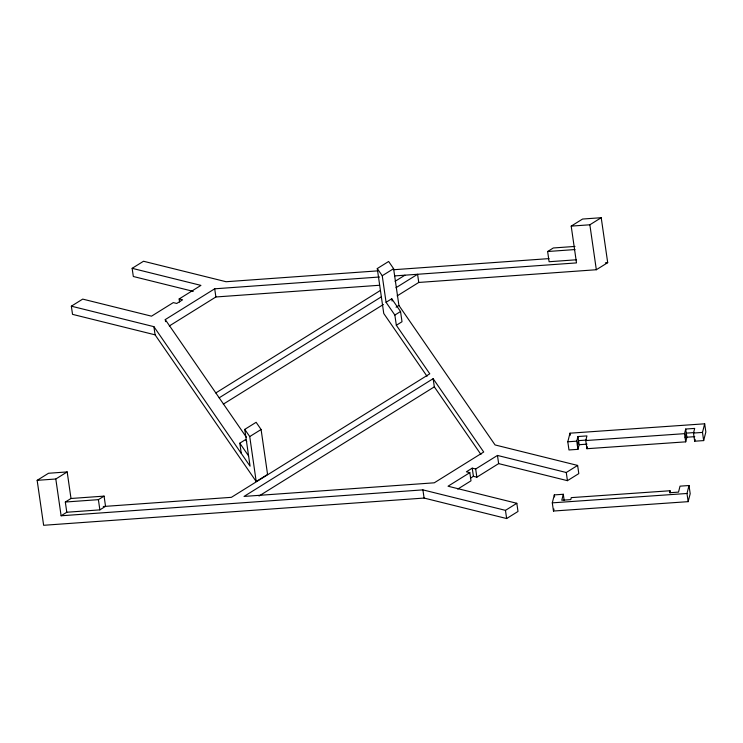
<?xml version="1.0" encoding="UTF-8"?>
<svg xmlns="http://www.w3.org/2000/svg" width="743" height="743" viewBox="0 0 743 743"><rect width="100%" height="100%" fill="white"/><g stroke="black" fill="none" stroke-linecap="round" stroke-linejoin="round"><path stroke-width="1.11" d="M563.296 494.271L561.782 500.243L570.763 499.621L571.265 497.624L670.047 490.751L669.536 492.739L678.517 492.117L680.031 486.154L689.012 485.523L690.191 493.696L688.167 501.655L553.479 511.035L552.3 502.853L554.315 494.903L563.296 494.271L564.178 500.41M567.801 441.788L569.983 433.188L704.67 423.807L705.85 431.98L703.667 440.59L694.686 441.212L693.507 433.039L694.686 428.414L685.705 429.036L684.526 433.661L685.705 441.844L586.933 448.716L585.753 440.543L586.933 435.909L577.952 436.54L576.772 441.166L577.952 449.339L568.971 449.961L567.801 441.788L576.772 441.166M553.479 511.035L553.981 509.039M577.367 445.252L578.537 440.627L586.394 440.079M577.952 449.339L579.131 444.713L577.952 436.54M586.933 448.716L587.407 446.859M685.12 437.748L686.291 433.123L694.148 432.575M685.705 441.844L686.885 437.209L685.705 429.036M694.686 441.212L695.16 439.364M688.167 501.655L686.987 493.482L689.012 485.523M703.667 440.59L702.488 432.417L704.67 423.807M71.347 306.181L153.903 326.66L250.066 466.158L244.763 429.38L256.131 422.303L261.09 429.5L267.573 474.452L256.205 481.529L155.083 334.833L72.526 314.354L71.347 306.181L82.705 299.104L151.507 316.174L173.295 302.605L176.732 303.46L182.592 299.81L179.156 298.955L179.592 302.02M193.245 291.358L133.322 276.498L132.143 268.325L143.51 261.248L226.067 281.727L377.695 270.87M179.156 298.955L200.944 285.386L132.143 268.325M165.559 321.626L165.262 319.583L214.699 288.804L379.571 277M169.293 325.982L215.879 296.977L379.589 285.256M457.734 489.089L470.997 480.823L469.817 472.65L448.029 486.219L516.822 503.29L518.001 511.463L506.642 518.54L424.086 498.061L43.633 525.292L37.15 480.331L48.509 473.263L67.176 471.926L71.003 498.488L65.319 502.027L66.796 512.243L61.112 515.781L55.809 479.003L67.176 471.926M427.03 376.274L383.76 313.5L377.277 268.548L388.645 261.471L393.604 268.669L398.907 305.447L495.07 444.946L577.627 465.424L578.806 473.597L567.438 480.675L498.646 463.613L476.857 477.182L473.412 476.328L470.486 478.148M103.268 506.503L231.398 497.327L429.779 373.803L396.335 325.276L394.858 315.06L386.072 302.308L382.236 275.737L393.604 268.669M215.832 392.936L380.305 290.513M395.081 281.318L404.935 275.189M219.185 397.811L381.233 296.903M395.963 287.736L417.575 274.278L418.755 282.451L397.143 295.909M386.072 302.308L391.747 298.77L400.542 311.521L402.009 321.738L396.335 325.276M223.309 404.146L383.397 304.472M396.065 307.221L398.907 305.447M65.319 502.027L98.392 499.658L104.076 496.12L105.543 506.336L99.868 509.874L66.796 512.243M394.858 315.06L400.542 311.521M394.552 275.922L576.494 262.901L571.2 226.113L582.558 219.046L601.217 217.708L607.7 262.669L596.332 269.737L418.755 282.451M256.205 481.529L249.732 436.568L261.09 429.5M571.2 226.113L589.858 224.785L601.217 217.708M241.28 453.406L239.803 443.19L245.487 439.652L246.741 441.472M576.475 259.771L549.105 261.731L547.637 251.515L553.312 247.976L574.98 246.425M433.141 378.679L244.038 496.426L434.265 482.811L483.712 452.023L433.141 378.679L434.321 386.852L480.944 454.484M259.01 496.018L434.321 386.852M577.627 465.424L566.268 472.502L497.466 455.44L475.678 469L472.232 468.155L466.381 471.796L469.817 472.65M61.112 515.781L422.906 489.878L505.463 510.357L516.822 503.29M547.637 251.515L575.008 249.555M393.901 269.709L549.003 258.61M605.387 262.827L607.7 262.669M37.15 480.331L55.809 479.003M71.003 498.488L104.076 496.12M585.753 440.543L684.526 433.661M693.507 433.039L702.488 432.417M579.131 444.713L586.989 444.165M686.885 437.209L694.742 436.661M552.3 502.853L686.987 493.482M377.277 268.548L382.236 275.737M244.763 429.38L249.732 436.568M165.262 319.583L246.481 437.404M239.803 443.19L248.599 455.942M670.047 490.751L670.335 492.795M589.858 224.785L596.332 269.737M569.983 433.188L570.271 435.231M566.268 472.502L567.438 480.675M554.315 494.903L554.612 496.946M505.463 510.357L506.642 518.54M497.466 455.44L498.646 463.613M475.678 469L476.857 477.182M472.232 468.155L473.412 476.328M422.906 489.878L424.086 498.061M391.747 298.77L392.081 301.036M214.699 288.804L215.879 296.977M153.903 326.66L155.083 334.833M98.392 499.658L99.868 509.874"/></g></svg>
